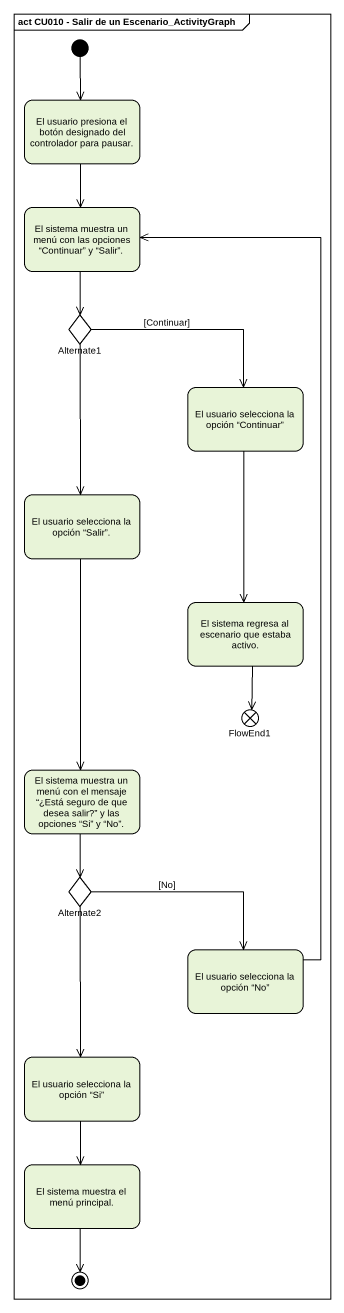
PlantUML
@startuml
mainframe act CU010 - Salir de un Escenario_ActivityGraph
hide empty description
state "El usuario presiona el botón designado del controlador para pausar." as El_usuario_presiona_el
state "El sistema muestra un menú con las opciones “Continuar” y “Salir”." as El_sistema_muestra_un_menú
state Alternate1 <<choice>>
state "El usuario selecciona la opción “Continuar”" as El_usuario_selecciona_la
state "El usuario selecciona la opción “Salir”." as El_usuario_selecciona_la_2
state "El sistema regresa al escenario que estaba activo." as El_sistema_regresa_al
state FlowEnd1 <<end>>
state "El sistema muestra un menú con el mensaje “¿Está seguro de que desea salir?” y las opciones “Si” y “No”." as El_sistema_muestra_un_menú_2
state Alternate2 <<choice>>
state "El usuario selecciona la opción “No”" as El_usuario_selecciona_la_3
state "El usuario selecciona la opción “Si”" as El_usuario_selecciona_la_4
state "El sistema muestra el menú principal." as El_sistema_muestra_el_menú
[*] --> El_usuario_presiona_el
El_usuario_presiona_el --> El_sistema_muestra_un_menú
El_sistema_muestra_un_menú --> Alternate1
Alternate1 -right-> El_usuario_selecciona_la : [Continuar]
Alternate1 --> El_usuario_selecciona_la_2
El_usuario_selecciona_la --> El_sistema_regresa_al
El_usuario_selecciona_la_2 --> El_sistema_muestra_un_menú_2
El_sistema_regresa_al --> FlowEnd1
El_sistema_muestra_un_menú_2 --> Alternate2
Alternate2 -right-> El_usuario_selecciona_la_3 : [No]
Alternate2 --> El_usuario_selecciona_la_4
El_usuario_selecciona_la_3 -up-> El_sistema_muestra_un_menú
El_usuario_selecciona_la_4 --> El_sistema_muestra_el_menú
El_sistema_muestra_el_menú --> [*]
@enduml
